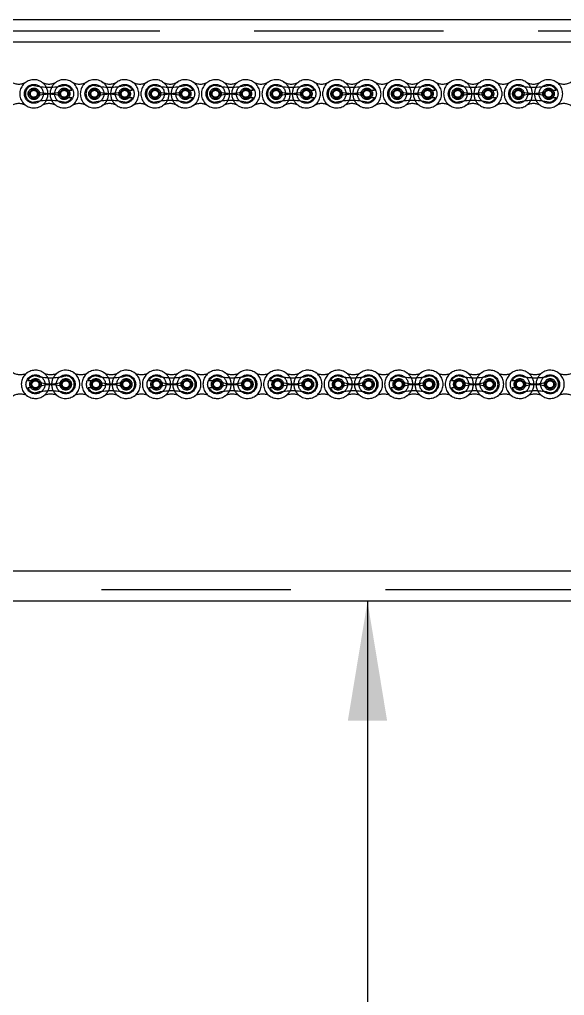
# Model space of a CAD drawing. Header units: metres. Extents: x 0 to 21025, y 0 to 14850.
# Drawn here: x 3926.5 to 4155.1, y 13379.8 to 13789.1 of the extents above; entities that cross this region are included whole.
import ezdxf

# ---------------------------------------------------------------- set-up
doc = ezdxf.new("R2010")
doc.units = ezdxf.units.M
doc.header["$LTSCALE"] = 25
doc.linetypes.add('HIDDEN2', pattern=[4.7625, 3.175, -1.5875])
for name, color, linetype in [('SDM', 7, 'Continuous'), ('SL4', 4, 'Continuous'), ('ST1', 7, 'HIDDEN2')]:
    doc.layers.add(name, color=color, linetype=linetype)
doc.styles.add('ROMANS', font='ROMANS.SHX')
doc.dimstyles.new('25___1-25', dxfattribs={"dimscale": 25, "dimtxt": 2.5, "dimasz": 2, "dimexe": 1.5, "dimexo": 1, "dimgap": 0.5, "dimtad": 1, "dimzin": 12, "dimtxsty": 'ROMANS', "dimcen": 0, "dimclrd": 256, "dimclre": 256, "dimclrt": 3, "dimazin": 3, "dimtfac": 1, "dimtmove": 0, "dimatfit": 0, "dimfxl": 1, "dimlwd": -1, "dimlwe": -1, "dimarcsym": 0})

msp = doc.modelspace()

# ---------------------------------------------------------------- linework, layer by layer
at = {"layer": 'SL4'}
for p, q in [((3548.761, 13789.133), (4873.736, 13789.133)), ((4873.736, 13779.608), (3548.761, 13779.608)), ((3596.261, 13557.896), (4826.236, 13557.896)), ((4599.749, 13545.133), (3596.261, 13545.133))]:
    msp.add_line(p, q, dxfattribs=at)
at = {"layer": 'ST1'}
for p, q in [((3548.761, 13784.371), (4873.736, 13784.371)), ((4873.736, 13779.608), (3548.761, 13779.608)), ((3946.342, 13759.449), (3948.466, 13759.449)), ((3971.742, 13759.449), (3973.866, 13759.449)), ((3997.142, 13759.449), (3999.266, 13759.449)), ((4022.542, 13759.449), (4024.666, 13759.449)), ((4047.942, 13759.449), (4050.066, 13759.449)), ((4073.342, 13759.449), (4075.466, 13759.449)), ((4098.742, 13759.449), (4100.866, 13759.449)), ((4124.142, 13759.449), (4126.266, 13759.449)), ((4149.542, 13759.449), (4151.666, 13759.449)), ((3946.342, 13756.497), (3948.466, 13756.497)), ((3971.742, 13756.497), (3973.866, 13756.497)), ((3997.142, 13756.497), (3999.266, 13756.497)), ((4022.542, 13756.497), (4024.666, 13756.497)), ((4047.942, 13756.497), (4050.066, 13756.497)), ((4073.342, 13756.497), (4075.466, 13756.497)), ((4098.742, 13756.497), (4100.866, 13756.497)), ((4124.142, 13756.497), (4126.266, 13756.497)), ((4149.542, 13756.497), (4151.666, 13756.497)), ((3932.083, 13637.614), (3929.959, 13637.614)), ((3932.083, 13634.662), (3929.959, 13634.662)), ((3957.483, 13637.614), (3955.359, 13637.614)), ((3957.483, 13634.662), (3955.359, 13634.662)), ((3982.883, 13637.614), (3980.759, 13637.614)), ((3982.883, 13634.662), (3980.759, 13634.662)), ((4008.283, 13637.614), (4006.159, 13637.614)), ((4008.283, 13634.662), (4006.159, 13634.662)), ((4033.683, 13637.614), (4031.559, 13637.614)), ((4033.683, 13634.662), (4031.559, 13634.662)), ((4059.083, 13637.614), (4056.959, 13637.614)), ((4059.083, 13634.662), (4056.959, 13634.662)), ((4084.483, 13637.614), (4082.359, 13637.614)), ((4084.483, 13634.662), (4082.359, 13634.662)), ((4109.883, 13637.614), (4107.759, 13637.614)), ((4109.883, 13634.662), (4107.759, 13634.662)), ((4135.283, 13637.614), (4133.159, 13637.614)), ((4135.283, 13634.662), (4133.159, 13634.662)), ((3548.761, 13557.896), (4873.736, 13557.896)), ((4873.736, 13549.896), (3548.761, 13549.896))]:
    msp.add_line(p, q, dxfattribs=at)
for centre, radius in [((3932.535, 13757.973), 3.96), ((3945.235, 13757.973), 3.96), ((3957.935, 13757.973), 3.96), ((3970.635, 13757.973), 3.96), ((3983.335, 13757.973), 3.96), ((3996.035, 13757.973), 3.96), ((4008.735, 13757.973), 3.96), ((4021.435, 13757.973), 3.96), ((4034.135, 13757.973), 3.96), ((4046.835, 13757.973), 3.96), ((4059.535, 13757.973), 3.96), ((4072.235, 13757.973), 3.96), ((4084.935, 13757.973), 3.96), ((4097.635, 13757.973), 3.96), ((4110.335, 13757.973), 3.96), ((4123.035, 13757.973), 3.96), ((4135.735, 13757.973), 3.96), ((4148.435, 13757.973), 3.96), ((3932.535, 13757.973), 2.398), ((3932.535, 13757.973), 1.845), ((3932.535, 13757.973), 1.476), ((3945.235, 13757.973), 2.399), ((3945.235, 13757.973), 1.845), ((3945.235, 13757.973), 1.476), ((3957.935, 13757.973), 2.398), ((3957.935, 13757.973), 1.845), ((3957.935, 13757.973), 1.476), ((3970.635, 13757.973), 2.398), ((3970.635, 13757.973), 1.845), ((3970.635, 13757.973), 1.476), ((3983.335, 13757.973), 2.399), ((3983.335, 13757.973), 1.845), ((3983.335, 13757.973), 1.476), ((3996.035, 13757.973), 2.399), ((3996.035, 13757.973), 1.845), ((3996.035, 13757.973), 1.476), ((4008.735, 13757.973), 2.398), ((4008.735, 13757.973), 1.845), ((4008.735, 13757.973), 1.476), ((4021.435, 13757.973), 2.398), ((4021.435, 13757.973), 1.845), ((4021.435, 13757.973), 1.476), ((4034.135, 13757.973), 2.399), ((4034.135, 13757.973), 1.845), ((4034.135, 13757.973), 1.476), ((4046.835, 13757.973), 2.398), ((4046.835, 13757.973), 1.845), ((4046.835, 13757.973), 1.476), ((4059.535, 13757.973), 2.398), ((4059.535, 13757.973), 1.845), ((4059.535, 13757.973), 1.476), ((4072.235, 13757.973), 2.398), ((4072.235, 13757.973), 1.845), ((4072.235, 13757.973), 1.476), ((4084.935, 13757.973), 2.399), ((4084.935, 13757.973), 1.845), ((4084.935, 13757.973), 1.476), ((4097.635, 13757.973), 2.399), ((4097.635, 13757.973), 1.845), ((4097.635, 13757.973), 1.476), ((4110.335, 13757.973), 2.398), ((4110.335, 13757.973), 1.845), ((4110.335, 13757.973), 1.476), ((4123.035, 13757.973), 2.398), ((4123.035, 13757.973), 1.845), ((4123.035, 13757.973), 1.476), ((4135.735, 13757.973), 2.399), ((4135.735, 13757.973), 1.845), ((4135.735, 13757.973), 1.476), ((4148.435, 13757.973), 2.399), ((4148.435, 13757.973), 1.845), ((4148.435, 13757.973), 1.476), ((3933.19, 13636.138), 3.96), ((3933.19, 13636.138), 2.398), ((3945.89, 13636.138), 3.96), ((3945.89, 13636.138), 2.398), ((3958.59, 13636.138), 3.96), ((3958.59, 13636.138), 2.399), ((3971.29, 13636.138), 3.96), ((3971.29, 13636.138), 2.398), ((3983.99, 13636.138), 3.96), ((3983.99, 13636.138), 2.398), ((3996.69, 13636.138), 3.96), ((3996.69, 13636.138), 2.398), ((4009.39, 13636.138), 3.96), ((4009.39, 13636.138), 2.398), ((4022.09, 13636.138), 3.96), ((4022.09, 13636.138), 2.398), ((4034.79, 13636.138), 3.96), ((4034.79, 13636.138), 2.398), ((4047.49, 13636.138), 3.96), ((4047.49, 13636.138), 2.398), ((4060.19, 13636.138), 3.96), ((4060.19, 13636.138), 2.398), ((4072.89, 13636.138), 3.96), ((4072.89, 13636.138), 2.398), ((4085.59, 13636.138), 3.96), ((4085.59, 13636.138), 2.398), ((4098.29, 13636.138), 3.96), ((4098.29, 13636.138), 2.399), ((4110.99, 13636.138), 3.96), ((4110.99, 13636.138), 2.398), ((4123.69, 13636.138), 3.96), ((4123.69, 13636.138), 2.398), ((4136.39, 13636.138), 3.96), ((4136.39, 13636.138), 2.399), ((4149.09, 13636.138), 3.96), ((4149.09, 13636.138), 2.399), ((3933.19, 13636.138), 1.845), ((3933.19, 13636.138), 1.476), ((3945.89, 13636.138), 1.845), ((3945.89, 13636.138), 1.476), ((3958.59, 13636.138), 1.845), ((3958.59, 13636.138), 1.476), ((3971.29, 13636.138), 1.845), ((3971.29, 13636.138), 1.476), ((3983.99, 13636.138), 1.845), ((3983.99, 13636.138), 1.476), ((3996.69, 13636.138), 1.845), ((3996.69, 13636.138), 1.476), ((4009.39, 13636.138), 1.845), ((4009.39, 13636.138), 1.476), ((4022.09, 13636.138), 1.845), ((4022.09, 13636.138), 1.476), ((4034.79, 13636.138), 1.845), ((4034.79, 13636.138), 1.476), ((4047.49, 13636.138), 1.845), ((4047.49, 13636.138), 1.476), ((4060.19, 13636.138), 1.845), ((4060.19, 13636.138), 1.476), ((4072.89, 13636.138), 1.845), ((4072.89, 13636.138), 1.476), ((4085.59, 13636.138), 1.845), ((4085.59, 13636.138), 1.476), ((4098.29, 13636.138), 1.845), ((4098.29, 13636.138), 1.476), ((4110.99, 13636.138), 1.845), ((4110.99, 13636.138), 1.476), ((4123.69, 13636.138), 1.845), ((4123.69, 13636.138), 1.476), ((4136.39, 13636.138), 1.845), ((4136.39, 13636.138), 1.476), ((4149.09, 13636.138), 1.845), ((4149.09, 13636.138), 1.476)]:
    msp.add_circle(centre, radius, dxfattribs=at)
for centre, radius, start, end in [((3926.185, 13767.966), 5.92, 237.56669, 302.43331), ((3932.535, 13757.973), 5.92, 57.56669, 302.43331), ((3932.535, 13757.973), 3.552, 90, 270), ((3938.885, 13787.07), 26.322, 256.04015, 283.95985), ((3938.885, 13767.966), 5.92, 237.56669, 302.43331), ((3932.535, 13757.973), 5.92, 302.43326, 57.56674), ((3945.235, 13757.973), 5.92, 122.43326, 237.56674), ((3945.235, 13757.973), 5.92, 237.56669, 122.43331), ((3945.235, 13757.973), 3.552, 24.55336, 90), ((3951.585, 13767.966), 5.92, 237.56669, 302.43331), ((3957.935, 13757.973), 5.92, 57.56669, 302.43331), ((3957.935, 13757.973), 3.552, 90, 270), ((3964.285, 13787.07), 26.322, 256.04015, 283.95985), ((3964.285, 13767.966), 5.92, 237.56669, 302.43331), ((3957.935, 13757.973), 5.92, 302.43326, 57.56674), ((3970.635, 13757.973), 5.92, 122.43326, 237.56674), ((3970.635, 13757.973), 5.92, 237.56669, 122.43331), ((3970.635, 13757.973), 3.552, 24.55336, 90), ((3976.985, 13767.966), 5.92, 237.56669, 302.43331), ((3983.335, 13757.973), 5.92, 57.56669, 302.43331), ((3983.335, 13757.973), 3.552, 90, 270), ((3989.685, 13787.07), 26.322, 256.04015, 283.95985), ((3989.685, 13767.966), 5.92, 237.56669, 302.43331), ((3983.335, 13757.973), 5.92, 302.43326, 57.56674), ((3996.035, 13757.973), 5.92, 122.43326, 237.56674), ((3996.035, 13757.973), 5.92, 237.56669, 122.43331), ((3996.035, 13757.973), 3.552, 24.55336, 90), ((4002.385, 13767.966), 5.92, 237.56669, 302.43331), ((4008.735, 13757.973), 5.92, 57.56669, 302.43331), ((4008.735, 13757.973), 3.552, 90, 270), ((4015.085, 13787.07), 26.322, 256.04015, 283.95985), ((4015.085, 13767.966), 5.92, 237.56669, 302.43331), ((4008.735, 13757.973), 5.92, 302.43326, 57.56674), ((4021.435, 13757.973), 5.92, 122.43326, 237.56674), ((4021.435, 13757.973), 5.92, 237.56669, 122.43331), ((4021.435, 13757.973), 3.552, 24.55336, 90), ((4027.785, 13767.966), 5.92, 237.56669, 302.43331), ((4034.135, 13757.973), 5.92, 57.56669, 302.43331), ((4034.135, 13757.973), 3.552, 90, 270), ((4040.485, 13787.07), 26.322, 256.04015, 283.95985), ((4040.485, 13767.966), 5.92, 237.56669, 302.43331), ((4034.135, 13757.973), 5.92, 302.43326, 57.56674), ((4046.835, 13757.973), 5.92, 122.43326, 237.56674), ((4046.835, 13757.973), 5.92, 237.56669, 122.43331), ((4046.835, 13757.973), 3.552, 24.55336, 90), ((4053.185, 13767.966), 5.92, 237.56669, 302.43331), ((4059.535, 13757.973), 5.92, 57.56669, 302.43331), ((4059.535, 13757.973), 3.552, 90, 270), ((4065.885, 13787.07), 26.322, 256.04015, 283.95985), ((4065.885, 13767.966), 5.92, 237.56669, 302.43331), ((4059.535, 13757.973), 5.92, 302.43326, 57.56674), ((4072.235, 13757.973), 5.92, 122.43326, 237.56674), ((4072.235, 13757.973), 5.92, 237.56669, 122.43331), ((4072.235, 13757.973), 3.552, 24.55336, 90), ((4078.585, 13767.966), 5.92, 237.56669, 302.43331), ((4084.935, 13757.973), 5.92, 57.56669, 302.43331), ((4084.935, 13757.973), 3.552, 90, 270), ((4091.285, 13787.07), 26.322, 256.04015, 283.95985), ((4091.285, 13767.966), 5.92, 237.56669, 302.43331), ((4084.935, 13757.973), 5.92, 302.43326, 57.56674), ((4097.635, 13757.973), 5.92, 122.43326, 237.56674), ((4097.635, 13757.973), 5.92, 237.56669, 122.43331), ((4097.635, 13757.973), 3.552, 24.55336, 90), ((4103.985, 13767.966), 5.92, 237.56669, 302.43331), ((4110.335, 13757.973), 5.92, 57.56669, 302.43331), ((4110.335, 13757.973), 3.552, 90, 270), ((4116.685, 13787.07), 26.322, 256.04015, 283.95985), ((4116.685, 13767.966), 5.92, 237.56669, 302.43331), ((4110.335, 13757.973), 5.92, 302.43326, 57.56674), ((4123.035, 13757.973), 5.92, 122.43326, 237.56674), ((4123.035, 13757.973), 5.92, 237.56669, 122.43331), ((4123.035, 13757.973), 3.552, 24.55336, 90), ((4129.385, 13767.966), 5.92, 237.56669, 302.43331), ((4135.735, 13757.973), 5.92, 57.56669, 302.43331), ((4135.735, 13757.973), 3.552, 90, 270), ((4142.085, 13787.07), 26.322, 256.04015, 283.95985), ((4142.085, 13767.966), 5.92, 237.56669, 302.43331), ((4135.735, 13757.973), 5.92, 302.43326, 57.56674), ((4148.435, 13757.973), 5.92, 122.43326, 237.56674), ((4148.435, 13757.973), 5.92, 237.56669, 122.43331), ((4148.435, 13757.973), 3.552, 24.55336, 90), ((4154.785, 13767.966), 5.92, 237.56669, 302.43331), ((3938.885, 13774.326), 16.175, 252.993, 287.007), ((3938.885, 13741.621), 16.175, 72.993, 107.007), ((3964.285, 13774.326), 16.175, 252.993, 287.007), ((3964.285, 13741.621), 16.175, 72.993, 107.007), ((3989.685, 13774.326), 16.175, 252.993, 287.007), ((3989.685, 13741.621), 16.175, 72.993, 107.007), ((4015.085, 13774.326), 16.175, 252.993, 287.007), ((4015.085, 13741.621), 16.175, 72.993, 107.007), ((4040.485, 13774.326), 16.175, 252.993, 287.007), ((4040.485, 13741.621), 16.175, 72.993, 107.007), ((4065.885, 13774.326), 16.175, 252.993, 287.007), ((4065.885, 13741.621), 16.175, 72.993, 107.007), ((4091.285, 13774.326), 16.175, 252.993, 287.007), ((4091.285, 13741.621), 16.175, 72.993, 107.007), ((4116.685, 13774.326), 16.175, 252.993, 287.007), ((4116.685, 13741.621), 16.175, 72.993, 107.007), ((4142.085, 13774.326), 16.175, 252.993, 287.007), ((4142.085, 13741.621), 16.175, 72.993, 107.007), ((3926.185, 13747.98), 5.92, 57.56669, 122.43331), ((3938.885, 13728.877), 26.322, 76.04015, 103.95985), ((3938.885, 13747.98), 5.92, 57.56669, 122.43331), ((3945.235, 13757.973), 3.552, 270, 335.44664), ((3951.585, 13747.98), 5.92, 57.56669, 122.43331), ((3964.285, 13728.877), 26.322, 76.04015, 103.95985), ((3964.285, 13747.98), 5.92, 57.56669, 122.43331), ((3970.635, 13757.973), 3.552, 270, 335.44664), ((3976.985, 13747.98), 5.92, 57.56669, 122.43331), ((3989.685, 13728.877), 26.322, 76.04015, 103.95985), ((3989.685, 13747.98), 5.92, 57.56669, 122.43331), ((3996.035, 13757.973), 3.552, 270, 335.44664), ((4002.385, 13747.98), 5.92, 57.56669, 122.43331), ((4015.085, 13728.877), 26.322, 76.04015, 103.95985), ((4015.085, 13747.98), 5.92, 57.56669, 122.43331), ((4021.435, 13757.973), 3.552, 270, 335.44664), ((4027.785, 13747.98), 5.92, 57.56669, 122.43331), ((4040.485, 13728.877), 26.322, 76.04015, 103.95985), ((4040.485, 13747.98), 5.92, 57.56669, 122.43331), ((4046.835, 13757.973), 3.552, 270, 335.44664), ((4053.185, 13747.98), 5.92, 57.56669, 122.43331), ((4065.885, 13728.877), 26.322, 76.04015, 103.95985), ((4065.885, 13747.98), 5.92, 57.56669, 122.43331), ((4072.235, 13757.973), 3.552, 270, 335.44664), ((4078.585, 13747.98), 5.92, 57.56669, 122.43331), ((4091.285, 13728.877), 26.322, 76.04015, 103.95985), ((4091.285, 13747.98), 5.92, 57.56669, 122.43331), ((4097.635, 13757.973), 3.552, 270, 335.44664), ((4103.985, 13747.98), 5.92, 57.56669, 122.43331), ((4116.685, 13728.877), 26.322, 76.04015, 103.95985), ((4116.685, 13747.98), 5.92, 57.56669, 122.43331), ((4123.035, 13757.973), 3.552, 270, 335.44664), ((4129.385, 13747.98), 5.92, 57.56669, 122.43331), ((4142.085, 13728.877), 26.322, 76.04015, 103.95985), ((4142.085, 13747.98), 5.92, 57.56669, 122.43331), ((4148.435, 13757.973), 3.552, 270, 335.44664), ((4154.785, 13747.98), 5.92, 57.56669, 122.43331), ((3926.84, 13646.131), 5.92, 237.56669, 302.43331), ((3933.19, 13636.138), 5.92, 57.56669, 302.43331), ((3933.19, 13636.138), 3.552, 90, 155.44664), ((3939.54, 13665.235), 26.322, 256.04015, 283.95985), ((3939.54, 13646.131), 5.92, 237.56669, 302.43331), ((3933.19, 13636.138), 5.92, 302.43326, 57.56674), ((3945.89, 13636.138), 5.92, 122.43326, 237.56674), ((3945.89, 13636.138), 5.92, 237.56669, 122.43331), ((3945.89, 13636.138), 3.552, 270, 90), ((3952.24, 13646.131), 5.92, 237.56669, 302.43331), ((3958.59, 13636.138), 5.92, 57.56669, 302.43331), ((3958.59, 13636.138), 3.552, 90, 155.44664), ((3964.94, 13665.235), 26.322, 256.04015, 283.95985), ((3964.94, 13646.131), 5.92, 237.56669, 302.43331), ((3958.59, 13636.138), 5.92, 302.43326, 57.56674), ((3971.29, 13636.138), 5.92, 122.43326, 237.56674), ((3971.29, 13636.138), 5.92, 237.56669, 122.43331), ((3971.29, 13636.138), 3.552, 270, 90), ((3977.64, 13646.131), 5.92, 237.56669, 302.43331), ((3983.99, 13636.138), 5.92, 57.56669, 302.43331), ((3983.99, 13636.138), 3.552, 90, 155.44664), ((3990.34, 13665.235), 26.322, 256.04015, 283.95985), ((3990.34, 13646.131), 5.92, 237.56669, 302.43331), ((3983.99, 13636.138), 5.92, 302.43326, 57.56674), ((3996.69, 13636.138), 5.92, 122.43326, 237.56674), ((3996.69, 13636.138), 5.92, 237.56669, 122.43331), ((3996.69, 13636.138), 3.552, 270, 90), ((4003.04, 13646.131), 5.92, 237.56669, 302.43331), ((4009.39, 13636.138), 5.92, 57.56669, 302.43331), ((4009.39, 13636.138), 3.552, 90, 155.44664), ((4015.74, 13665.235), 26.322, 256.04015, 283.95985), ((4015.74, 13646.131), 5.92, 237.56669, 302.43331), ((4009.39, 13636.138), 5.92, 302.43326, 57.56674), ((4022.09, 13636.138), 5.92, 122.43326, 237.56674), ((4022.09, 13636.138), 5.92, 237.56669, 122.43331), ((4022.09, 13636.138), 3.552, 270, 90), ((4028.44, 13646.131), 5.92, 237.56669, 302.43331), ((4034.79, 13636.138), 5.92, 57.56669, 302.43331), ((4034.79, 13636.138), 3.552, 90, 155.44664), ((4041.14, 13665.235), 26.322, 256.04015, 283.95985), ((4041.14, 13646.131), 5.92, 237.56669, 302.43331), ((4034.79, 13636.138), 5.92, 302.43326, 57.56674), ((4047.49, 13636.138), 5.92, 122.43326, 237.56674), ((4047.49, 13636.138), 5.92, 237.56669, 122.43331), ((4047.49, 13636.138), 3.552, 270, 90), ((4053.84, 13646.131), 5.92, 237.56669, 302.43331), ((4060.19, 13636.138), 5.92, 57.56669, 302.43331), ((4060.19, 13636.138), 3.552, 90, 155.44664), ((4066.54, 13665.235), 26.322, 256.04015, 283.95985), ((4066.54, 13646.131), 5.92, 237.56669, 302.43331), ((4060.19, 13636.138), 5.92, 302.43326, 57.56674), ((4072.89, 13636.138), 5.92, 122.43326, 237.56674), ((4072.89, 13636.138), 5.92, 237.56669, 122.43331), ((4072.89, 13636.138), 3.552, 270, 90), ((4079.24, 13646.131), 5.92, 237.56669, 302.43331), ((4085.59, 13636.138), 5.92, 57.56669, 302.43331), ((4085.59, 13636.138), 3.552, 90, 155.44664), ((4091.94, 13665.235), 26.322, 256.04015, 283.95985), ((4091.94, 13646.131), 5.92, 237.56669, 302.43331), ((4085.59, 13636.138), 5.92, 302.43326, 57.56674), ((4098.29, 13636.138), 5.92, 122.43326, 237.56674), ((4098.29, 13636.138), 5.92, 237.56669, 122.43331), ((4098.29, 13636.138), 3.552, 270, 90), ((4104.64, 13646.131), 5.92, 237.56669, 302.43331), ((4110.99, 13636.138), 5.92, 57.56669, 302.43331), ((4110.99, 13636.138), 3.552, 90, 155.44664), ((4117.34, 13665.235), 26.322, 256.04015, 283.95985), ((4117.34, 13646.131), 5.92, 237.56669, 302.43331), ((4110.99, 13636.138), 5.92, 302.43326, 57.56674), ((4123.69, 13636.138), 5.92, 122.43326, 237.56674), ((4123.69, 13636.138), 5.92, 237.56669, 122.43331), ((4123.69, 13636.138), 3.552, 270, 90), ((4130.04, 13646.131), 5.92, 237.56669, 302.43331), ((4136.39, 13636.138), 5.92, 57.56669, 302.43331), ((4136.39, 13636.138), 3.552, 90, 155.44664), ((4142.74, 13665.235), 26.322, 256.04015, 283.95985), ((4142.74, 13646.131), 5.92, 237.56669, 302.43331), ((4136.39, 13636.138), 5.92, 302.43326, 57.56674), ((4149.09, 13636.138), 5.92, 122.43326, 237.56674), ((4149.09, 13636.138), 5.92, 237.56669, 122.43331), ((4149.09, 13636.138), 3.552, 270, 90), ((4155.44, 13646.131), 5.92, 237.56669, 302.43331), ((3933.19, 13636.138), 3.552, 204.55336, 270), ((3939.54, 13652.491), 16.175, 252.993, 287.007), ((3939.54, 13619.786), 16.175, 72.993, 107.007), ((3958.59, 13636.138), 3.552, 204.55336, 270), ((3964.94, 13652.491), 16.175, 252.993, 287.007), ((3964.94, 13619.786), 16.175, 72.993, 107.007), ((3983.99, 13636.138), 3.552, 204.55336, 270), ((3990.34, 13652.491), 16.175, 252.993, 287.007), ((3990.34, 13619.786), 16.175, 72.993, 107.007), ((4009.39, 13636.138), 3.552, 204.55336, 270), ((4015.74, 13652.491), 16.175, 252.993, 287.007), ((4015.74, 13619.786), 16.175, 72.993, 107.007), ((4034.79, 13636.138), 3.552, 204.55336, 270), ((4041.14, 13652.491), 16.175, 252.993, 287.007), ((4041.14, 13619.786), 16.175, 72.993, 107.007), ((4060.19, 13636.138), 3.552, 204.55336, 270), ((4066.54, 13652.491), 16.175, 252.993, 287.007), ((4066.54, 13619.786), 16.175, 72.993, 107.007), ((4085.59, 13636.138), 3.552, 204.55336, 270), ((4091.94, 13652.491), 16.175, 252.993, 287.007), ((4091.94, 13619.786), 16.175, 72.993, 107.007), ((4110.99, 13636.138), 3.552, 204.55336, 270), ((4117.34, 13652.491), 16.175, 252.993, 287.007), ((4117.34, 13619.786), 16.175, 72.993, 107.007), ((4136.39, 13636.138), 3.552, 204.55336, 270), ((4142.74, 13652.491), 16.175, 252.993, 287.007), ((4142.74, 13619.786), 16.175, 72.993, 107.007), ((3926.84, 13626.145), 5.92, 57.56669, 122.43331), ((3939.54, 13607.042), 26.322, 76.04015, 103.95985), ((3939.54, 13626.145), 5.92, 57.56669, 122.43331), ((3952.24, 13626.145), 5.92, 57.56669, 122.43331), ((3964.94, 13607.042), 26.322, 76.04015, 103.95985), ((3964.94, 13626.145), 5.92, 57.56669, 122.43331), ((3977.64, 13626.145), 5.92, 57.56669, 122.43331), ((3990.34, 13607.042), 26.322, 76.04015, 103.95985), ((3990.34, 13626.145), 5.92, 57.56669, 122.43331), ((4003.04, 13626.145), 5.92, 57.56669, 122.43331), ((4015.74, 13607.042), 26.322, 76.04015, 103.95985), ((4015.74, 13626.145), 5.92, 57.56669, 122.43331), ((4028.44, 13626.145), 5.92, 57.56669, 122.43331), ((4041.14, 13607.042), 26.322, 76.04015, 103.95985), ((4041.14, 13626.145), 5.92, 57.56669, 122.43331), ((4053.84, 13626.145), 5.92, 57.56669, 122.43331), ((4066.54, 13607.042), 26.322, 76.04015, 103.95985), ((4066.54, 13626.145), 5.92, 57.56669, 122.43331), ((4079.24, 13626.145), 5.92, 57.56669, 122.43331), ((4091.94, 13607.042), 26.322, 76.04015, 103.95985), ((4091.94, 13626.145), 5.92, 57.56669, 122.43331), ((4104.64, 13626.145), 5.92, 57.56669, 122.43331), ((4117.34, 13607.042), 26.322, 76.04015, 103.95985), ((4117.34, 13626.145), 5.92, 57.56669, 122.43331), ((4130.04, 13626.145), 5.92, 57.56669, 122.43331), ((4142.74, 13607.042), 26.322, 76.04015, 103.95985), ((4142.74, 13626.145), 5.92, 57.56669, 122.43331), ((4155.44, 13626.145), 5.92, 57.56669, 122.43331)]:
    msp.add_arc(centre, radius, start, end, dxfattribs=at)

# ---------------------------------------------------------------- leaders
at = {"layer": 'SDM'}
msp.add_leader([(4072.484, 13545.133), (4072.418, 13220.524)], dimstyle='25___1-25', override={"dimgap": 0.5, "dimtad": 0}, dxfattribs=at)

doc.saveas('drawing.dxf')
